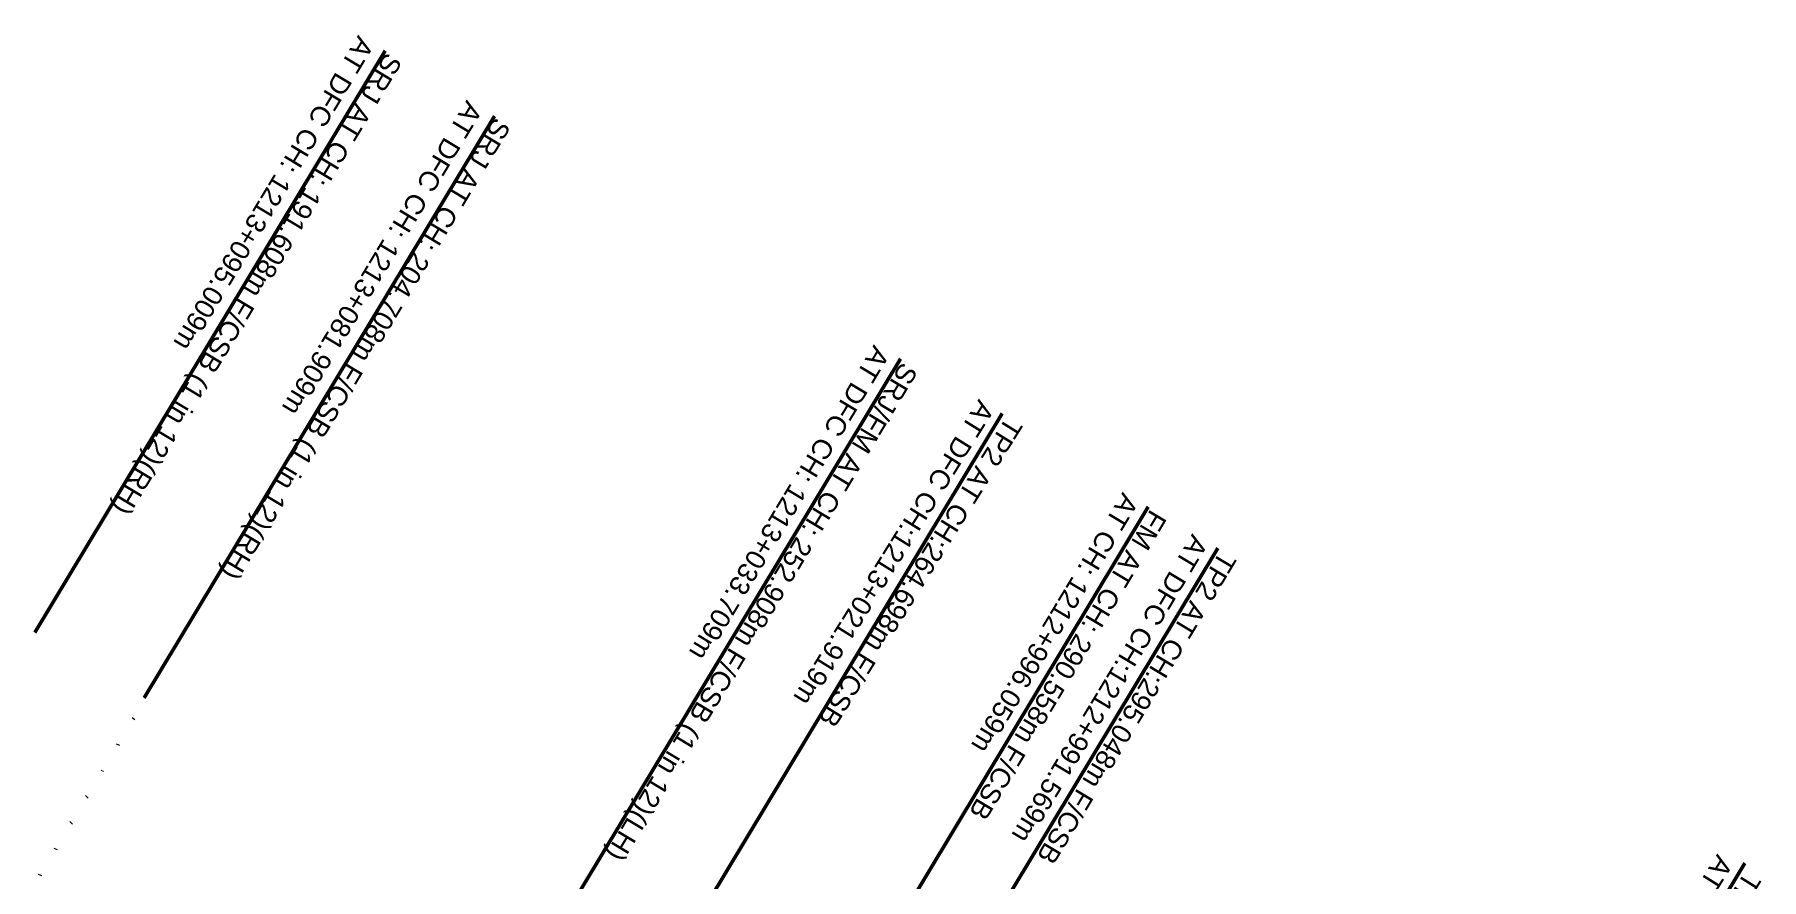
# Model space of a CAD drawing. Header units: metres. Extents: x 622835 to 629437, y 3390046 to 3394575.
# Drawn here: x 626601 to 626777.2, y 3392505.4 to 3392591.6 of the extents above; entities that cross this region are included whole.
import ezdxf

# ---------------------------------------------------------------- set-up
doc = ezdxf.new("R2010")
doc.units = ezdxf.units.M
doc.header["$LTSCALE"] = 2
doc.header["$MEASUREMENT"] = 0
doc.linetypes.add('ACAD_ISO07W100', pattern=[3, 0, -3])
for name, color, linetype, lineweight in [('DOTED LINE', 7, 'ACAD_ISO07W100', 18), ("NEW MANDI GOBINDPUR CROSSING STN. SRJ's", 10, 'Continuous', 0), ('Proposed TPTC Chainages', 10, 'Continuous', 0)]:
    doc.layers.add(name, color=color, linetype=linetype, lineweight=lineweight)
doc.styles.add('ARIAL', font='arial.ttf')

msp = doc.modelspace()

# ---------------------------------------------------------------- linework, layer by layer
at = {"layer": 'DOTED LINE', "color": 1, "linetype": 'ACAD_ISO07W100', "lineweight": 50, "ltscale": 0.5}
msp.add_line((626539.4525, 3392402.0167), (626612.2912, 3392523.8351), dxfattribs=at)
at = {"layer": 'Proposed TPTC Chainages', "color": 1, "lineweight": 50, "flags": 128}
for points in [[(626636.7432, 3392589.9594), (626600.9979, 3392530.5895)], [(626647.9071, 3392583.2842), (626612.161, 3392523.9129)], [(626689.3339, 3392558.5139), (626653.5853, 3392499.1372)], [(626689.3339, 3392558.5139), (626653.5853, 3392499.1372)], [(626699.7016, 3392552.9176), (626663.6854, 3392493.0964)], [(626714.614, 3392543.3982), (626686.2489, 3392496.2766), (626689.4811, 3392494.3309), (626682.106, 3392482.079)], [(626721.7179, 3392539.1727), (626685.9619, 3392479.7729)], [(626775.4757, 3392507.025), (626739.7166, 3392447.62)]]:
    msp.add_lwpolyline(points, dxfattribs=at)

# ---------------------------------------------------------------- texts
at = {"layer": "NEW MANDI GOBINDPUR CROSSING STN. SRJ's", "color": 1, "linetype": 'Continuous', "lineweight": 13, "char_height": 2, "attachment_point": 4, "line_spacing_factor": 0.648, "style": 'ARIAL'}
for s, insert, width, rotation in [('\\pxsm1;SRJ AT CH: 191.608m F/CSB (1 in 12)(RH)\\PAT DFC CH: 1213+095.009m ', (626636.2676, 3392590.2438), 66.469407, 238.948829), ('\\pxsm1;SRJ AT CH: 204.708m F/CSB (1 in 12)(RH)\\PAT DFC CH: 1213+081.909m', (626647.3413, 3392583.6225), 66.469407, 238.948829), ('\\pxsm1;FM AT CH: 290.558m F/CSB \\PAT CH: 1212+996.059m ', (626714.2799, 3392543.598), 49.513162, 239.020766)]:
    msp.add_mtext(s, dxfattribs=dict(at, insert=insert, width=width, rotation=rotation))
at = {"layer": "NEW MANDI GOBINDPUR CROSSING STN. SRJ's", "linetype": 'Continuous', "lineweight": 13, "insert": (626688.8815, 3392558.6426), "char_height": 2, "width": 66.469407, "attachment_point": 4, "rotation": 238.949364, "line_spacing_factor": 0.648, "style": 'ARIAL'}
msp.add_mtext('\\pxsm1;SRJ/FM AT CH: 252.908m F/CSB (1 in 12)(LH)\\PAT DFC CH: 1213+033.709m', dxfattribs=at)
at = {"layer": 'Proposed TPTC Chainages', "color": 1, "lineweight": 0, "char_height": 2, "width": 53.193512, "attachment_point": 4, "rotation": 238.079179, "line_spacing_factor": 0.6, "style": 'ARIAL'}
for s, insert in [('\\pxsm1;TP2 AT CH:264.698m F/CSB\\PAT DFC CH:1213+021.919m', (626699.5778, 3392553.0694)), ('\\pxsm1;TP1 AT CH:354.307m F/CSB\\PAT DFC CH:1212+932.31m', (626774.9352, 3392506.6396))]:
    msp.add_mtext(s, dxfattribs=dict(at, insert=insert))
at = {"layer": 'Proposed TPTC Chainages', "color": 1, "lineweight": 0, "insert": (626721.374, 3392539.3562), "char_height": 2, "attachment_point": 4, "rotation": 239, "line_spacing_factor": 0.6, "style": 'ARIAL'}
msp.add_mtext('\\pxsm1;TP2 AT CH:295.048m F/CSB\\PAT DFC CH:1212+991.569m', dxfattribs=at)

doc.saveas('drawing.dxf')
